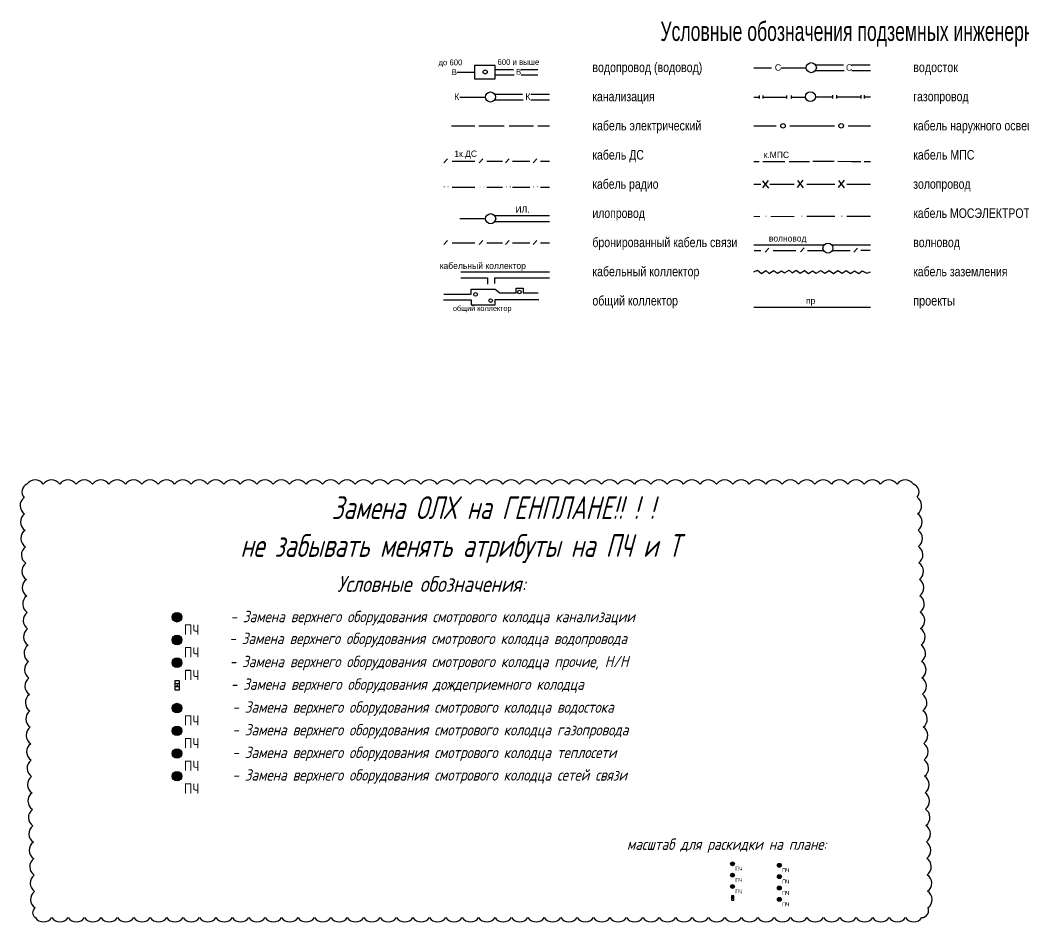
# Model space of a CAD drawing. Extents: x -2918 to -212, y 225 to 5715.
# Drawn here: x -568.5 to -347.5, y 688 to 886.5 of the extents above; entities that cross this region are included whole.
import ezdxf
from ezdxf.enums import TextEntityAlignment as Align

# ---------------------------------------------------------------- set-up
doc = ezdxf.new("R2010")
doc.units = 0
doc.linetypes.add('DGN_STYLE_3', pattern=[73.331991, 52.379994, -20.951998])
doc.layers.get('0').update_dxf_attribs({"linetype": 'CONTINUOUS'})
for name, color, linetype in [('_ГП_ДК_СУЩ', 1, 'CONTINUOUS'), ('_ГП_КОЛОДЦЫ_ВОДОСТОКА_РЕШЕ', 1, 'CONTINUOUS'), ('_ГП_КОЛОДЦЫ_НЕПЕЧАТЬ', 4, 'CONTINUOUS'), ('_ГП_КОЛОДЦЫ_РЕМОНТ', 1, 'CONTINUOUS'), ('_ГП_КОЛОДЦЫ_РЕМОНТ_ВОДОПР_', 5, 'CONTINUOUS'), ('_ГП_КОЛОДЦЫ_РЕМОНТ_ГАЗ', 2, 'CONTINUOUS'), ('_ГП_КОЛОДЦЫ_РЕМОНТ_КАНАЛИЗ', 14, 'CONTINUOUS'), ('_ГП_КОЛОДЦЫ_РЕМОНТ_ЛК', 30, 'CONTINUOUS'), ('_ГП_КОЛОДЦЫ_РЕМОНТ_ПРОЧИЕ_', 1, 'CONTINUOUS'), ('_ГП_КОЛОДЦЫ_РЕМОНТ_СЕТИ_СВ', 190, 'CONTINUOUS'), ('_ГП_КОЛОДЦЫ_РЕМОНТ_ТЕПЛОСЕ', 3, 'CONTINUOUS')]:
    doc.layers.add(name, color=color, linetype=linetype)
doc.styles.add('$MORISSOT2_5', font='romans.shx', dxfattribs={"width": 0.8, "oblique": 15, "height": 2.5})
doc.styles.add('GOST-2_304_TYPE-B', font='')
doc.styles.add('STYLE-ARIAL_NARROW', font='ARIALN.TTF')
doc.styles.add('STYLE-RUSSIAN_1251', font='RUSSIAN_1251.shx')
doc.styles.get('GOST-2_304_TYPE-B').set_extended_font_data('GOST Common')

# ---------------------------------------------------------------- blocks, each defined once
blk = doc.blocks.new('УСЛ__ОБОЗНАЧЕНИЯ_ГЕО_1')
at = {"color": 18, "linetype": 'CONTINUOUS'}
for p, q in [((83.37, -8.76), (89.54, -8.76)), ((91.33, -8.76), (95.45, -8.76)), ((4.5, -10.44), (8.31, -10.44)), ((12.93, -9.85), (16.9, -9.85)), ((12.93, -11.03), (17.03, -11.03)), ((18.51, -9.85), (22.22, -9.85)), ((18.54, -11.03), (22.25, -11.03)), ((69.79, -9.42), (73.68, -9.42)), ((75.75, -9.42), (81.37, -9.42)), ((83.38, -10.07), (89.69, -10.07)), ((91.36, -10.07), (95.49, -10.07)), ((145.76, -9.38), (150.08, -9.38)), ((152.5, -9.38), (156.36, -9.38)), ((157.9, -9.38), (161.43, -9.38)), ((163.66, -9.38), (166.18, -9.38)), ((168.6, -9.38), (169.85, -9.38)), ((170.58, -9.38), (171.46, -9.38)), ((12.7, -15.22), (18.89, -15.22)), ((20.67, -15.22), (24.8, -15.22)), ((145.87, -15.16), (159.58, -15.13)), ((164.69, -15.19), (171.42, -15.19)), ((5.1, -15.88), (10.7, -15.88)), ((12.71, -16.53), (19.04, -16.53)), ((20.71, -16.53), (24.84, -16.53)), ((69.79, -15.89), (71.01, -15.89)), ((71.01, -15.53), (71.01, -16.23)), ((71.83, -15.53), (71.83, -16.23)), ((71.83, -15.89), (75.67, -15.89)), ((75.67, -15.89), (77.01, -15.89)), ((77.01, -15.53), (77.01, -16.23)), ((78, -15.53), (78, -16.23)), ((78, -15.89), (81.2, -15.89)), ((83.39, -15.84), (87.14, -15.84)), ((87.14, -15.48), (87.14, -16.18)), ((88.01, -15.48), (88.01, -16.18)), ((88.01, -15.84), (91.32, -15.84)), ((91.32, -15.84), (93.37, -15.84)), ((93.37, -15.48), (93.37, -16.18)), ((94.12, -15.48), (94.12, -16.18)), ((94.12, -15.84), (95.49, -15.84)), ((147.06, -15.67), (145.76, -15.67)), ((145.76, -16.46), (159.58, -16.43)), ((147.45, -15.67), (147.73, -15.67)), ((153.02, -15.67), (148.29, -15.67)), ((153.81, -15.67), (154.2, -15.67)), ((159.48, -15.67), (154.82, -15.67)), ((164.69, -16.49), (171.46, -16.49)), ((164.72, -15.78), (168.65, -15.78)), ((169.27, -15.78), (169.78, -15.78)), ((170.17, -15.78), (171.35, -15.78)), ((3.22, -22.23), (8.36, -22.23)), ((9.25, -22.23), (14.84, -22.23)), ((15.95, -22.23), (21.26, -22.23)), ((22.21, -22.23), (24.84, -22.23)), ((69.79, -22.23), (74.73, -22.23)), ((77.71, -22.23), (87.57, -22.23)), ((90.55, -22.23), (95.49, -22.23)), ((145.76, -23.61), (147.28, -23.61)), ((148.19, -23.99), (149, -23.11)), ((149.99, -23.61), (155.01, -23.61)), ((155.96, -23.99), (156.77, -23.11)), ((157.65, -23.61), (161.08, -23.61)), ((161.76, -23.99), (162.57, -23.11)), ((163.29, -23.61), (167.1, -23.61)), ((167.84, -23.99), (168.65, -23.11)), ((169.42, -23.61), (171.46, -23.61)), ((145.76, -28.66), (147.28, -28.66)), ((147.63, -29.09), (148.44, -28.21)), ((148.45, -29.14), (149.25, -28.27)), ((149.99, -28.66), (155.01, -28.66)), ((155.45, -29.09), (156.26, -28.21)), ((156.26, -29.14), (157.07, -28.27)), ((157.65, -28.66), (161.08, -28.66)), ((161.39, -29.04), (162.2, -28.16)), ((162.2, -29.09), (163.01, -28.22)), ((163.29, -28.66), (167.1, -28.66)), ((167.38, -29.04), (168.18, -28.16)), ((168.19, -29.09), (169, -28.22)), ((169.42, -28.66), (171.46, -28.66)), ((1.57, -30.35), (2.38, -29.47)), ((3.37, -29.97), (8.39, -29.97)), ((9.33, -30.35), (10.14, -29.47)), ((11.03, -29.97), (14.46, -29.97)), ((15.14, -30.35), (15.95, -29.47)), ((16.67, -29.97), (20.48, -29.97)), ((21.21, -30.35), (22.02, -29.47)), ((22.8, -29.97), (24.84, -29.97)), ((69.79, -30.1), (71.01, -30.1)), ((71.83, -30.1), (75.67, -30.1)), ((75.67, -30.1), (76.65, -30.08)), ((77.56, -30.08), (82.08, -30.08)), ((82.8, -30.03), (87.53, -30.03)), ((88.29, -30.03), (91.32, -30.05)), ((91.32, -30.05), (93.37, -30.05)), ((94.12, -30.05), (95.49, -30.05)), ((69.79, -35.05), (71.36, -35.05)), ((72.98, -34.27), (71.69, -35.89)), ((71.75, -34.32), (73.03, -35.94)), ((73.31, -35.05), (78.73, -35.05)), ((80.63, -34.21), (79.34, -35.83)), ((79.4, -34.27), (80.69, -35.89)), ((81.52, -35.05), (87.67, -35.05)), ((89.68, -34.21), (88.39, -35.83)), ((88.45, -34.27), (89.73, -35.89)), ((90.29, -35.05), (95.49, -35.05)), ((145.76, -35.14), (147.28, -35.14)), ((148.62, -34.27), (147.92, -35.78)), ((149.49, -35.78), (148.62, -34.27)), ((149.99, -35.14), (155.01, -35.14)), ((156.35, -34.27), (155.65, -35.78)), ((157.22, -35.78), (156.35, -34.27)), ((157.65, -35.14), (161.14, -35.14)), ((163.32, -35.14), (167.1, -35.14)), ((168.32, -34.21), (167.62, -35.72)), ((169.19, -35.72), (168.32, -34.21)), ((169.42, -35.14), (171.46, -35.14)), ((3.37, -35.72), (8.39, -35.72)), ((11.03, -35.72), (14.46, -35.72)), ((16.67, -35.72), (20.48, -35.72)), ((22.8, -35.72), (24.84, -35.72)), ((147.92, -35.78), (149.49, -35.78)), ((155.65, -35.78), (157.22, -35.78)), ((167.62, -35.72), (169.19, -35.72)), ((12.74, -41.99), (20.67, -41.99)), ((20.67, -41.99), (24.8, -41.99)), ((145.76, -41.6), (147.28, -41.6)), ((148.04, -42.13), (148.85, -41.25)), ((149.99, -41.6), (155.01, -41.6)), ((156.01, -42.06), (156.82, -41.19)), ((157.65, -41.6), (161.16, -41.6)), ((163.34, -41.6), (167.1, -41.6)), ((167.75, -42.06), (168.56, -41.19)), ((169.42, -41.6), (171.46, -41.6)), ((5.1, -42.64), (10.75, -42.64)), ((12.77, -43.3), (20.71, -43.3)), ((20.71, -43.3), (24.84, -43.3)), ((69.79, -42.15), (71.12, -42.16)), ((73.55, -42.16), (78.73, -42.15)), ((81.52, -42.15), (87.67, -42.15)), ((90.29, -42.15), (95.49, -42.15)), ((1.57, -48.36), (2.38, -47.49)), ((3.37, -47.98), (8.39, -47.98)), ((9.33, -48.36), (10.14, -47.49)), ((11.03, -47.98), (14.46, -47.98)), ((15.14, -48.36), (15.95, -47.49)), ((16.67, -47.98), (20.48, -47.98)), ((21.21, -48.36), (22.02, -47.49)), ((22.8, -47.98), (24.84, -47.98)), ((85.27, -48.49), (69.79, -48.49)), ((86.94, -48.43), (95.49, -48.43)), ((145.76, -47.57), (151.88, -47.57)), ((150.93, -47.57), (150.93, -48.87)), ((151.88, -47.57), (155.98, -47.57)), ((161.2, -47.57), (167.32, -47.57)), ((166.15, -47.57), (166.15, -48.87)), ((167.32, -47.57), (171.42, -47.57)), ((69.86, -49.65), (71.37, -49.65)), ((72.34, -50.04), (73.15, -49.16)), ((74.06, -49.65), (79.05, -49.65)), ((80.06, -49.97), (80.86, -49.1)), ((81.61, -49.65), (85.16, -49.65)), ((87.1, -49.65), (91.06, -49.65)), ((91.86, -50.04), (92.67, -49.16)), ((93.37, -49.58), (95.4, -49.58)), ((145.76, -48.87), (151.92, -48.87)), ((151.92, -48.87), (156.02, -48.87)), ((161.2, -48.87), (167.36, -48.87)), ((167.36, -48.87), (171.46, -48.87)), ((5.26, -54.39), (14.58, -54.39)), ((14.58, -54.39), (20.7, -54.39)), ((20.7, -54.39), (24.8, -54.39)), ((145.76, -55.05), (146.98, -55.05)), ((146.98, -54.69), (146.98, -55.39)), ((147.8, -54.69), (147.8, -55.39)), ((147.8, -55.05), (151.64, -55.05)), ((151.64, -55.05), (152.98, -55.05)), ((152.98, -54.69), (152.98, -55.39)), ((153.97, -54.69), (153.97, -55.39)), ((153.97, -55.05), (157.17, -55.05)), ((159.36, -55), (163.11, -55)), ((163.11, -54.64), (163.11, -55.34)), ((163.98, -54.64), (163.98, -55.34)), ((163.98, -55), (167.29, -55)), ((167.29, -55), (169.34, -55)), ((169.34, -54.64), (169.34, -55.34)), ((170.09, -54.64), (170.09, -55.34)), ((170.09, -55), (171.46, -55)), ((5.3, -55.69), (11.16, -55.69)), ((11.16, -55.69), (11.16, -57.08)), ((12.67, -55.69), (20.74, -55.69)), ((12.67, -55.69), (12.67, -56.97)), ((20.74, -55.69), (24.84, -55.69)), ((1.55, -59.26), (7.53, -59.26)), ((7.53, -59.26), (7.53, -58.16)), ((7.53, -58.16), (12.83, -58.16)), ((12.83, -58.16), (13.89, -59.03)), ((13.89, -59.03), (17.45, -59.03)), ((17.45, -57.98), (19, -57.98)), ((17.45, -59.03), (17.45, -57.98)), ((19, -57.98), (19, -58.98)), ((19, -58.98), (22.29, -58.98)), ((1.5, -60.54), (7.58, -60.54)), ((7.58, -60.54), (7.58, -61.64)), ((7.58, -61.64), (12.88, -61.64)), ((12.88, -61.64), (12.88, -60.49)), ((12.88, -60.49), (22.48, -60.49)), ((69.79, -62.18), (95.49, -62.18))]:
    blk.add_line(p, q, dxfattribs=at)
at = {"color": 18, "linetype": 'DGN_STYLE_3'}
for p, q in [((157.06, -45.25), (159.9, -45.25)), ((157.06, -45.25), (157.06, -46.59)), ((159.9, -45.25), (159.9, -46.53)), ((156, -49.6), (156, -46.59)), ((156, -46.59), (157.06, -46.59)), ((161.19, -46.53), (159.9, -46.53)), ((161.19, -46.53), (161.19, -49.65)), ((156, -49.6), (157.23, -49.6)), ((157.23, -50.6), (157.23, -49.6)), ((160.13, -50.6), (157.23, -50.6)), ((161.19, -49.65), (160.13, -49.65)), ((160.13, -50.6), (160.13, -49.65))]:
    blk.add_line(p, q, dxfattribs=at)
at = {"color": 18, "linetype": 'DGN_STYLE_3', "flags": 128}
for points in [[(8.27, -11.86), (12.88, -11.86), (12.88, -8.95), (8.27, -8.95), (8.27, -11.86)], [(159.58, -17.42), (164.69, -17.42), (164.69, -14.2), (159.58, -14.2), (159.58, -17.42)]]:
    blk.add_lwpolyline(points, dxfattribs=at)
at = {"color": 18, "linetype": 'CONTINUOUS', "flags": 128}
blk.add_lwpolyline([(69.79, -54.38), (70.63, -53.99), (71.52, -54.71), (72.42, -54.1), (73.2, -54.71), (74.15, -54.1), (75.04, -54.66), (75.88, -54.15), (76.55, -54.6), (77.56, -54.04), (78.28, -54.6), (79.12, -54.04), (80.01, -54.66), (80.96, -54.1), (81.86, -54.71), (82.75, -54.15), (83.53, -54.66), (84.54, -54.1), (85.43, -54.66), (86.38, -54.1), (87.39, -54.71), (88.28, -54.1), (89.23, -54.66), (90.12, -54.1), (91.07, -54.71), (91.97, -54.15), (92.97, -54.71), (93.64, -54.15), (94.7, -54.66), (95.49, -54.38)], dxfattribs=at)
at = {"color": 18, "linetype": 'CONTINUOUS'}
for centre, radius in [((82.47, -9.42), 1.11), ((162.54, -9.38), 1.12), ((10.64, -10.35), 0.444), ((11.81, -15.88), 1.11), ((82.29, -15.81), 1.09), ((160.55, -15.07), 0.491), ((163.58, -16.52), 0.491), ((76.22, -22.23), 0.497), ((89.06, -22.23), 0.497), ((162.23, -35.08), 1.09), ((11.85, -42.67), 1.11), ((162.25, -41.5), 1.09), ((86.13, -49.15), 1.09), ((158.56, -48.15), 0.491), ((158.27, -54.97), 1.09), ((8.52, -59.34), 0.403), ((18.19, -58.82), 0.403), ((11.85, -60.69), 0.403)]:
    blk.add_circle(centre, radius, dxfattribs=at)
at = {"color": 18, "linetype": 'CONTINUOUS', "style": 'STYLE-ARIAL_NARROW'}
for s, height, width, p in [('Условные обозначения подземных инженерных коммуникаций', 4.2509, 0.796042, (49.24, -3.53)), ('водопровод (водовод)', 2.1131, 0.961794, (34.26, -10.39)), ('водосток', 2.133, 0.965177, (104.91, -10.39)), ('дренаж', 2.083, 0.956359, (176.41, -10.38)), ('канализация', 2.1016, 0.959765, (34.26, -16.81)), ('газопровод', 2.108, 0.960923, (104.91, -16.81)), ('теплопровод', 2.1259, 0.96402, (176.41, -16.81)), ('кабель электрический', 2.1143, 0.961997, (34.26, -23.23)), ('кабель наружного освещения', 2.1103, 0.961297, (104.91, -23.23)), ('кабель телевидения', 2.1171, 0.962495, (176.41, -23.24)), ('кабель ДС', 2.104, 0.960202, (34.26, -29.66)), ('кабель МПС', 2.116, 0.962365, (104.91, -29.66)), ('кабель связи УПО', 2.1048, 0.96032, (176.41, -29.66)), ('кабель радио', 2.0984, 0.959186, (34.26, -36.08)), ('золопровод', 2.099, 0.959256, (104.91, -36.08)), ('воздухопровод', 2.1289, 0.964541, (176.41, -36.09)), ('илопровод', 2.096, 0.958763, (34.26, -42.5)), ('кабель МОСЭЛЕКТРОТРАНС', 2.1012, 0.959691, (104.91, -42.5)), ('телефон. канализация', 2.1138, 0.961911, (176.41, -42.51)), ('блочная канализация (кабель ', 2.1083, 0.960937, (176.41, -47.64)), ('бронированный кабель связи', 2.1055, 0.960446, (34.26, -48.93)), ('волновод', 2.101, 0.959704, (104.91, -48.93)), ('электрический)', 2.1244, 0.963758, (176.41, -50.22)), ('кабельный коллектор', 2.1189, 0.962807, (34.26, -55.35)), ('кабель заземления', 2.0977, 0.959069, (104.91, -55.35)), ('бездейств. прокладки', 2.11, 0.961253, (176.41, -55.35)), ('общий коллектор', 2.118, 0.962646, (34.26, -61.78)), ('проекты', 2.155, 0.96905, (104.91, -61.79))]:
    blk.add_text(s, height=height, dxfattribs=dict(at, width=width)).set_placement(p)
at = {"color": 18, "linetype": 'DGN_STYLE_3', "style": 'STYLE-RUSSIAN_1251'}
for s, p in [('до 600', (0.36, -8.26)), ('600 и выше', (13.36, -8.18))]:
    blk.add_text(s, height=1.277, dxfattribs=at).set_placement(p, align=Align.MIDDLE_LEFT)
at = {"color": 18, "linetype": 'CONTINUOUS', "style": 'STYLE-RUSSIAN_1251'}
for s, height, p in [('С', 1.42, (74.44, -9.38)), ('С', 1.42, (90.12, -9.38)), ('Д', 1.43, (150.8, -9.38)), ('Д', 1.43, (166.9, -9.38)), ('В', 1.28, (3.29, -10.41)), ('В', 1.28, (17.45, -10.35)), ('К', 1.42, (3.82, -15.81)), ('К', 1.42, (19.5, -15.81)), ('к.ТВ', 1.398, (151.03, -21.86)), ('1к.ДС', 1.398, (3.85, -28.36)), ('к.МПС', 1.4, (71.98, -28.61)), ('.', 1.4, (1.34, -35.05)), ('.', 1.4, (2.2, -35.05)), ('.', 1.4, (9.25, -35.1)), ('.', 1.4, (10.12, -35.1)), ('.', 1.4, (15.04, -35.05)), ('.', 1.4, (15.9, -35.05)), ('.', 1.4, (21.08, -35.05)), ('.', 1.4, (21.94, -35.05)), ('ИЛ.', 1.42, (17.3, -40.64)), ('.', 1.4, (72.22, -41.5)), ('.', 1.4, (80.16, -41.5)), ('.', 1.4, (88.93, -41.5)), ('волновод', 1.389, (73.13, -47)), ('кабельный коллектор', 1.4118, (0.63, -53.02)), ('Б.Д.', 1.4, (152.64, -53.29)), ('общий коллектор', 1.1575, (3.55, -62.41)), ('пр', 1.373, (81.32, -60.73))]:
    blk.add_text(s, height=height, dxfattribs=at).set_placement(p, align=Align.MIDDLE_LEFT)
at = {"color": 18, "linetype": 'CONTINUOUS', "style": 'STYLE-RUSSIAN_1251', "width": 0.899998}
for p in [(150.82, -54.73), (162.38, -54.79)]:
    blk.add_text('х', height=2, rotation=2.5592, dxfattribs=at).set_placement(p, align=Align.MIDDLE_CENTER)
blk = doc.blocks.new('*U82')
h = blk.add_hatch(color=256)
h.dxf.hatch_style = 1
edge = h.paths.add_edge_path()
edge.add_arc((0, 0), 0.42, 0, 360)
at = {"layer": '_ГП_КОЛОДЦЫ_РЕМОНТ', "color": 0, "linetype": 'CONTINUOUS'}
blk.add_circle((0, 0), 0.42, dxfattribs=at)
at = {"layer": '_ГП_КОЛОДЦЫ_НЕПЕЧАТЬ', "style": 'GOST-2_304_TYPE-B'}
blk.add_text('ПЧ', height=0.9, dxfattribs=at).set_placement((0.598, -1.535))
at = {"layer": '_ГП_КОЛОДЦЫ_РЕМОНТ', "color": 0, "linetype": 'CONTINUOUS', "style": 'GOST-2_304_TYPE-B', "flags": 4}
blk.add_attdef('НОМЕР', (0.697, 0.652), '', height=1.25, dxfattribs=at)
blk = doc.blocks.new('*U71')
at = {"layer": '_ГП_ДК_СУЩ'}
blk.add_lwpolyline([(0.26, -0.49), (0.25, 0.49), (-0.25, 0.49), (-0.25, -0.49)], close=True, dxfattribs=at)
for points in [[(0.25, 0.17), (-0.25, 0.16)], [(0.25, -0.16), (-0.25, -0.16)]]:
    blk.add_lwpolyline(points, dxfattribs=at)
blk.add_point((0, 0), dxfattribs=at)
at = {"layer": '_ГП_КОЛОДЦЫ_ВОДОСТОКА_РЕШЕ'}
blk.add_point((0, 0), dxfattribs=at)
blk.add_point((0, 0), dxfattribs=at)
at = {"layer": '_ГП_ДК_СУЩ', "style": 'GOST-2_304_TYPE-B', "flags": 4}
blk.add_attdef('НОМЕР', (0.88, 0.68), '', height=1.25, rotation=0.6353, dxfattribs=at)

msp = doc.modelspace()

# ---------------------------------------------------------------- linework, layer by layer
at = {"color": 6}
msp.add_lwpolyline([(-565.17, 688.91, 0.520567), (-561.55, 688.91, 0.520567), (-557.94, 688.91, 0.520567), (-554.32, 688.91, 0.520567), (-550.7, 688.91, 0.520567), (-547.09, 688.91, 0.520567), (-543.47, 688.91, 0.520567), (-539.86, 688.91, 0.520567), (-536.24, 688.91, 0.520567), (-532.63, 688.91, 0.520567), (-529.01, 688.91, 0.520567), (-525.39, 688.91, 0.520567), (-521.78, 688.91, 0.520567), (-518.16, 688.91, 0.520567), (-514.55, 688.91, 0.520567), (-510.93, 688.91, 0.520567), (-507.32, 688.91, 0.520567), (-503.7, 688.91, 0.520567), (-500.08, 688.91, 0.520567), (-496.47, 688.91, 0.520567), (-492.85, 688.91, 0.520567), (-489.24, 688.91, 0.520567), (-485.62, 688.91, 0.520567), (-482.01, 688.91, 0.520567), (-478.39, 688.91, 0.520567), (-474.77, 688.91, 0.520567), (-471.16, 688.91, 0.520567), (-467.54, 688.91, 0.520567), (-463.93, 688.91, 0.520567), (-460.31, 688.91, 0.520567), (-456.69, 688.91, 0.520567), (-453.08, 688.91, 0.520567), (-449.46, 688.91, 0.520567), (-445.85, 688.91, 0.520567), (-442.23, 688.91, 0.520567), (-438.62, 688.91, 0.520567), (-435, 688.91, 0.520567), (-431.38, 688.91, 0.520567), (-427.77, 688.91, 0.520567), (-424.15, 688.91, 0.520567), (-420.54, 688.91, 0.520567), (-416.92, 688.91, 0.520567), (-413.31, 688.91, 0.520567), (-409.69, 688.91, 0.520567), (-406.07, 688.91, 0.520567), (-402.46, 688.91, 0.520567), (-398.84, 688.91, 0.520567), (-395.23, 688.91, 0.520567), (-391.61, 688.91, 0.520567), (-388, 688.91, 0.520567), (-384.38, 688.91, 0.520567), (-380.76, 688.91, 0.520567), (-377.15, 688.91, 0.520567), (-373.53, 688.91, 0.520567), (-369.92, 688.91, 0.520567), (-368.56, 691.11, 0.520567), (-368.66, 694.72, 0.520567), (-368.75, 698.34, 0.520567), (-368.85, 701.95, 0.520567), (-368.94, 705.57, 0.520567), (-369.04, 709.18, 0.520567), (-369.14, 712.8, 0.520567), (-369.23, 716.41, 0.520567), (-369.33, 720.03, 0.520567), (-369.43, 723.64, 0.520567), (-369.52, 727.26, 0.520567), (-369.62, 730.87, 0.520567), (-369.72, 734.48, 0.520567), (-369.81, 738.1, 0.520567), (-369.91, 741.71, 0.520567), (-370.01, 745.33, 0.520567), (-370.1, 748.94, 0.520567), (-370.2, 752.56, 0.520567), (-370.3, 756.17, 0.520567), (-370.39, 759.79, 0.520567), (-370.49, 763.4, 0.520567), (-370.59, 767.01, 0.520567), (-370.68, 770.63, 0.520567), (-370.78, 774.24, 0.520567), (-370.87, 777.86, 0.520567), (-370.97, 781.47, 0.520567), (-371.78, 784.35, 0.520567), (-375.4, 784.35, 0.520567), (-379.01, 784.35, 0.520567), (-382.63, 784.35, 0.520567), (-386.24, 784.35, 0.520567), (-389.86, 784.35, 0.520567), (-393.48, 784.35, 0.520567), (-397.09, 784.35, 0.520567), (-400.71, 784.35, 0.520567), (-404.32, 784.35, 0.520567), (-407.94, 784.35, 0.520567), (-411.55, 784.35, 0.520567), (-415.17, 784.35, 0.520567), (-418.79, 784.35, 0.520567), (-422.4, 784.35, 0.520567), (-426.02, 784.35, 0.520567), (-429.63, 784.35, 0.520567), (-433.25, 784.35, 0.520567), (-436.87, 784.35, 0.520567), (-440.48, 784.35, 0.520567), (-444.1, 784.35, 0.520567), (-447.71, 784.35, 0.520567), (-451.33, 784.35, 0.520567), (-454.94, 784.35, 0.520567), (-458.56, 784.35, 0.520567), (-462.18, 784.35, 0.520567), (-465.79, 784.35, 0.520567), (-469.41, 784.35, 0.520567), (-473.02, 784.35, 0.520567), (-476.64, 784.35, 0.520567), (-480.25, 784.35, 0.520567), (-483.87, 784.35, 0.520567), (-487.49, 784.35, 0.520567), (-491.1, 784.35, 0.520567), (-494.72, 784.35, 0.520567), (-498.33, 784.35, 0.520567), (-501.95, 784.35, 0.520567), (-505.56, 784.35, 0.520567), (-509.18, 784.35, 0.520567), (-512.8, 784.35, 0.520567), (-516.41, 784.35, 0.520567), (-520.03, 784.35, 0.520567), (-523.64, 784.35, 0.520567), (-527.26, 784.35, 0.520567), (-530.87, 784.35, 0.520567), (-534.49, 784.35, 0.520567), (-538.11, 784.35, 0.520567), (-541.72, 784.35, 0.520567), (-545.34, 784.35, 0.520567), (-548.95, 784.35, 0.520567), (-552.57, 784.35, 0.520567), (-556.19, 784.35, 0.520567), (-559.8, 784.35, 0.520567), (-563.42, 784.35, 0.520567), (-567.03, 784.35, 0.520567), (-567.64, 781.42, 0.520567), (-567.54, 777.81, 0.520567), (-567.44, 774.19, 0.520567), (-567.35, 770.58, 0.520567), (-567.25, 766.96, 0.520567), (-567.15, 763.35, 0.520567), (-567.06, 759.74, 0.520567), (-566.96, 756.12, 0.520567), (-566.87, 752.51, 0.520567), (-566.77, 748.89, 0.520567), (-566.67, 745.28, 0.520567), (-566.58, 741.66, 0.520567), (-566.48, 738.05, 0.520567), (-566.38, 734.43, 0.520567), (-566.29, 730.82, 0.520567), (-566.19, 727.21, 0.520567), (-566.09, 723.59, 0.520567), (-566, 719.98, 0.520567), (-565.9, 716.36, 0.520567), (-565.8, 712.75, 0.520567), (-565.71, 709.13, 0.520567), (-565.61, 705.52, 0.520567), (-565.51, 701.9, 0.520567), (-565.42, 698.29, 0.520567), (-565.32, 694.67, 0.520567), (-565.23, 691.06, 0.520567)], format="xyb", close=True, dxfattribs=at)

# ---------------------------------------------------------------- block references
msp.add_blockref('УСЛ__ОБОЗНАЧЕНИЯ_ГЕО_1', (-476.75, 885.48))
at = {"layer": '_ГП_КОЛОДЦЫ_ВОДОСТОКА_РЕШЕ', "xscale": 2, "yscale": 2, "zscale": 2}
msp.add_blockref('*U71', (-533.93, 740.05), dxfattribs=at)
at = {"layer": '_ГП_КОЛОДЦЫ_ВОДОСТОКА_РЕШЕ'}
msp.add_blockref('*U71', (-411.61, 693.26), dxfattribs=at)
at = {"layer": '_ГП_КОЛОДЦЫ_РЕМОНТ_ВОДОПР_', "xscale": 2.5, "yscale": 2.5, "zscale": 2}
msp.add_blockref('*U82', (-533.97, 750.05), dxfattribs=at)
at = {"layer": '_ГП_КОЛОДЦЫ_РЕМОНТ_ВОДОПР_'}
msp.add_blockref('*U82', (-411.63, 698.26), dxfattribs=at)
at = {"layer": '_ГП_КОЛОДЦЫ_РЕМОНТ_ГАЗ', "xscale": 2.5, "yscale": 2.5, "zscale": 2}
msp.add_blockref('*U82', (-533.97, 730.05), dxfattribs=at)
at = {"layer": '_ГП_КОЛОДЦЫ_РЕМОНТ_ГАЗ'}
msp.add_blockref('*U82', (-401.32, 697.94), dxfattribs=at)
at = {"layer": '_ГП_КОЛОДЦЫ_РЕМОНТ_КАНАЛИЗ', "xscale": 2.5, "yscale": 2.5, "zscale": 2}
msp.add_blockref('*U82', (-533.97, 755.05), dxfattribs=at)
at = {"layer": '_ГП_КОЛОДЦЫ_РЕМОНТ_КАНАЛИЗ'}
msp.add_blockref('*U82', (-411.63, 700.76), dxfattribs=at)
at = {"layer": '_ГП_КОЛОДЦЫ_РЕМОНТ_ЛК', "xscale": 2.5, "yscale": 2.5, "zscale": 2}
msp.add_blockref('*U82', (-533.97, 735.05), dxfattribs=at)
at = {"layer": '_ГП_КОЛОДЦЫ_РЕМОНТ_ЛК'}
msp.add_blockref('*U82', (-401.32, 700.44), dxfattribs=at)
at = {"layer": '_ГП_КОЛОДЦЫ_РЕМОНТ_ПРОЧИЕ_', "xscale": 2.5, "yscale": 2.5, "zscale": 2}
msp.add_blockref('*U82', (-533.97, 745.05), dxfattribs=at)
at = {"layer": '_ГП_КОЛОДЦЫ_РЕМОНТ_ПРОЧИЕ_'}
msp.add_blockref('*U82', (-411.63, 695.76), dxfattribs=at)
at = {"layer": '_ГП_КОЛОДЦЫ_РЕМОНТ_СЕТИ_СВ', "xscale": 2.5, "yscale": 2.5, "zscale": 2}
msp.add_blockref('*U82', (-533.97, 720.05), dxfattribs=at)
at = {"layer": '_ГП_КОЛОДЦЫ_РЕМОНТ_СЕТИ_СВ'}
msp.add_blockref('*U82', (-401.32, 692.94), dxfattribs=at)
at = {"layer": '_ГП_КОЛОДЦЫ_РЕМОНТ_ТЕПЛОСЕ', "xscale": 2.5, "yscale": 2.5, "zscale": 2}
msp.add_blockref('*U82', (-533.97, 725.05), dxfattribs=at)
at = {"layer": '_ГП_КОЛОДЦЫ_РЕМОНТ_ТЕПЛОСЕ'}
msp.add_blockref('*U82', (-401.32, 695.44), dxfattribs=at)

# ---------------------------------------------------------------- texts
at = {"linetype": 'CONTINUOUS', "style": '$MORISSOT2_5', "oblique": 15, "width": 0.8}
for s, height, p in [('Условные обозначения:', 3.5, (-498.67, 760.64)), ('- Замена верхнего оборудования смотрового колодца канализации', 2.5, (-522.21, 753.96)), ('- Замена верхнего оборудования смотрового колодца водопровода', 2.5, (-522.47, 749.14)), ('- Замена верхнего оборудования смотрового колодца прочие, Н/Н', 2.5, (-522.39, 744.06)), ('- Замена верхнего оборудования дождеприемного колодца', 2.5, (-522.15, 739.07)), ('- Замена верхнего оборудования смотрового колодца водостока', 2.5, (-521.8, 734.02)), ('- Замена верхнего оборудования смотрового колодца газопровода', 2.5, (-521.8, 729.03)), ('- Замена верхнего оборудования смотрового колодца теплосети', 2.5, (-521.8, 724.04)), ('- Замена верхнего оборудования смотрового колодца сетей связи', 2.5, (-521.8, 719.08)), ('масштаб для раскидки на плане:', 2.5, (-434.9, 703.83))]:
    msp.add_text(s, height=height, dxfattribs=at).set_placement(p)
at = {"color": 6, "linetype": 'CONTINUOUS', "insert": (-471.59, 774.33), "char_height": 5, "width": 211.7629, "attachment_point": 5, "style": '$MORISSOT2_5'}
msp.add_mtext('{\\Fromans.shx;\\W4.37389; }{\\W0.87500x;Замена ОЛХ на ГЕНПЛАНЕ!! ! !}\\P{\\W0.87500x;не забывать менять атрибуты на ПЧ и Т}', dxfattribs=at)

doc.saveas('drawing.dxf')
